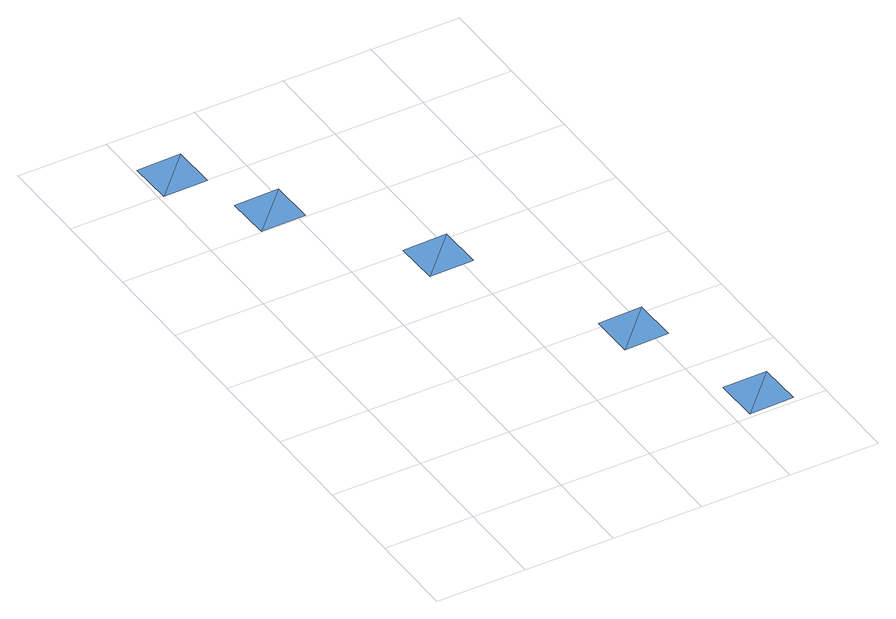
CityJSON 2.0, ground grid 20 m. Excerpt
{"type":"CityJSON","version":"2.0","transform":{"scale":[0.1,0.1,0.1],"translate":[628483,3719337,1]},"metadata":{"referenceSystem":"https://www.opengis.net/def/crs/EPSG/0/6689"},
"CityObjects":{
"waterbody1":{"type":"WaterBody","attributes":{"name":"福岡県津波浸水想定図","class":"1140","function":"2","WaterBodyTsunamiRiskAttribute.description":"1","WaterBodyTsunamiRiskAttribute.rank":"2"},"geometry":[{"type":"MultiSurface","lod":"1","boundaries":[[[0,1,2]],[[3,4,5]],[[0,6,1]],[[5,7,3]]]}]},
"waterbody2":{"type":"WaterBody","attributes":{"name":"福岡県津波浸水想定図","class":"1140","function":"2","WaterBodyTsunamiRiskAttribute.description":"1","WaterBodyTsunamiRiskAttribute.rank":"1"},"geometry":[{"type":"MultiSurface","lod":"1","boundaries":[[[8,9,10]],[[8,11,9]],[[12,13,14]],[[15,16,17]],[[12,18,13]],[[17,19,15]]]}]}
},
"vertices":[
[10,1197,7],[108,1299,7],[8,1297,7],[212,1101,10],[112,1099,10],[114,999,10],[110,1199,7],[214,1001,10],
[320,703,13],[418,805,13],[318,803,13],[420,705,13],[527,307,12],[625,409,12],[526,407,12],[731,111,8],[631,109,8],[633,9,8],[627,309,12],[733,11,8]
]}
